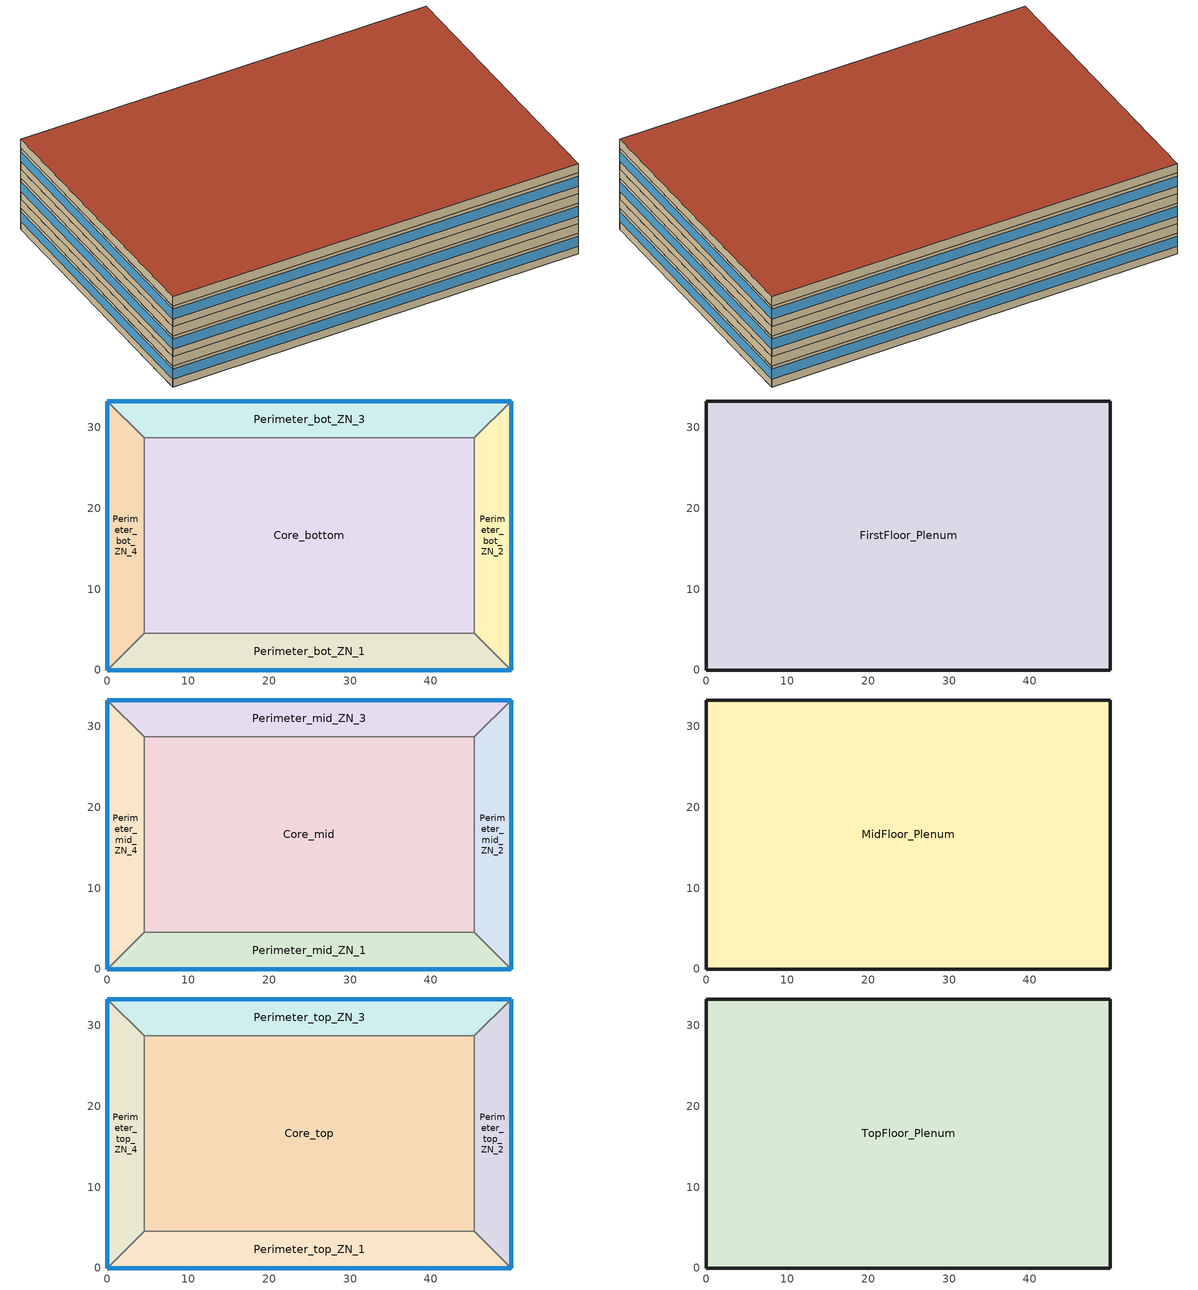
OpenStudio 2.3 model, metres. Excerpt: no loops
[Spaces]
Core_bottom
 floor ground: 45.34,28.7 45.34,4.57 4.57,4.57 4.57,28.7 z0
 wall to Perimeter_bot_ZN_1: 4.57,4.57 45.34,4.57 z0:2.74
 wall to Perimeter_bot_ZN_2: 45.34,4.57 45.34,28.7 z0:2.74
 wall to Perimeter_bot_ZN_4: 4.57,28.7 4.57,4.57 z0:2.74
 wall to Perimeter_bot_ZN_3: 45.34,28.7 4.57,28.7 z0:2.74
Perimeter_bot_ZN_2
 floor ground: 49.91,33.27 49.91,0 45.34,4.57 45.34,28.7 z0
 wall outside: 49.91,0 49.91,33.27 z0:2.74
 wall to Perimeter_bot_ZN_1: 45.34,4.57 49.91,0 z0:2.74
 wall to Perimeter_bot_ZN_3: 49.91,33.27 45.34,28.7 z0:2.74
 window: 49.91,0 49.91,33.27 z1.02:2.33
Perimeter_bot_ZN_3
 floor ground: 49.91,33.27 45.34,28.7 4.57,28.7 0,33.27 z0
 wall outside: 49.91,33.27 0,33.27 z0:2.74
 wall to Perimeter_bot_ZN_4: 0,33.27 4.57,28.7 z0:2.74
 window: 49.91,33.27 0,33.27 z1.02:2.33
Perimeter_bot_ZN_1
 floor ground: 45.34,4.57 49.91,0 0,0 4.57,4.57 z0
 wall outside: 0,0 49.91,0 z0:2.74
 wall to Perimeter_bot_ZN_4: 4.57,4.57 0,0 z0:2.74
 window: 0,0 49.91,0 z1.02:2.33
Perimeter_bot_ZN_4
 floor ground: 0,33.27 4.57,28.7 4.57,4.57 0,0 z0
 wall outside: 0,33.27 0,0 z0:2.74
 window: 0,33.27 0,0 z1.02:2.33
FirstFloor_Plenum
 floor to Perimeter_bot_ZN_3: 49.91,33.27 45.34,28.7 4.57,28.7 0,33.27 z2.74
 floor to Perimeter_bot_ZN_1: 45.34,4.57 49.91,0 0,0 4.57,4.57 z2.74
 floor to Core_bottom: 45.34,28.7 45.34,4.57 4.57,4.57 4.57,28.7 z2.74
 floor to Perimeter_bot_ZN_4: 0,33.27 4.57,28.7 4.57,4.57 0,0 z2.74
 floor to Perimeter_bot_ZN_2: 49.91,33.27 49.91,0 45.34,4.57 45.34,28.7 z2.74
 wall outside: 0,33.27 0,0 49.91,0 49.91,33.27 0,33.27 z2.74:3.96
Perimeter_mid_ZN_4
 floor to FirstFloor_Plenum: 0,33.27 4.57,28.7 4.57,4.57 0,0 z3.96
 wall outside: 0,33.27 0,0 z3.96:6.71
 wall to Perimeter_mid_ZN_3: 4.57,28.7 0,33.27 z3.96:6.71
 wall to Core_mid: 4.57,4.57 4.57,28.7 z3.96:6.71
 wall to Perimeter_mid_ZN_1: 0,0 4.57,4.57 z3.96:6.71
 window: 0,33.27 0,0 z4.98:6.29
Perimeter_mid_ZN_1
 floor to FirstFloor_Plenum: 45.34,4.57 49.91,0 0,0 4.57,4.57 z3.96
 wall outside: 0,0 49.91,0 z3.96:6.71
 wall to Core_mid: 45.34,4.57 4.57,4.57 z3.96:6.71
 wall to Perimeter_mid_ZN_2: 49.91,0 45.34,4.57 z3.96:6.71
 window: 0,0 49.91,0 z4.98:6.29
Perimeter_mid_ZN_2
 floor to FirstFloor_Plenum: 49.91,33.27 49.91,0 45.34,4.57 45.34,28.7 z3.96
 wall outside: 49.91,0 49.91,33.27 z3.96:6.71
 wall to Perimeter_mid_ZN_3: 49.91,33.27 45.34,28.7 z3.96:6.71
 wall to Core_mid: 45.34,28.7 45.34,4.57 z3.96:6.71
 window: 49.91,0 49.91,33.27 z4.98:6.29
Core_mid
 floor to FirstFloor_Plenum: 45.34,28.7 45.34,4.57 4.57,4.57 4.57,28.7 z3.96
 wall to Perimeter_mid_ZN_3: 45.34,28.7 4.57,28.7 z3.96:6.71
Perimeter_mid_ZN_3
 floor to FirstFloor_Plenum: 49.91,33.27 45.34,28.7 4.57,28.7 0,33.27 z3.96
 wall outside: 49.91,33.27 0,33.27 z3.96:6.71
 window: 49.91,33.27 0,33.27 z4.98:6.29
MidFloor_Plenum
 floor to Perimeter_mid_ZN_3: 49.91,33.27 45.34,28.7 4.57,28.7 0,33.27 z6.71
 floor to Perimeter_mid_ZN_4: 0,33.27 4.57,28.7 4.57,4.57 0,0 z6.71
 floor to Core_mid: 45.34,28.7 45.34,4.57 4.57,4.57 4.57,28.7 z6.71
 floor to Perimeter_mid_ZN_2: 49.91,33.27 49.91,0 45.34,4.57 45.34,28.7 z6.71
 floor to Perimeter_mid_ZN_1: 45.34,4.57 49.91,0 0,0 4.57,4.57 z6.71
 wall outside: 0,33.27 0,0 49.91,0 49.91,33.27 0,33.27 z6.71:7.92
Perimeter_top_ZN_3
 floor to MidFloor_Plenum: 49.91,33.27 45.34,28.7 4.57,28.7 0,33.27 z7.92
 wall outside: 49.91,33.27 0,33.27 z7.92:10.67
 wall to Perimeter_top_ZN_4: 0,33.27 4.57,28.7 z7.92:10.67
 wall to Core_top: 4.57,28.7 45.34,28.7 z7.92:10.67
 wall to Perimeter_top_ZN_2: 45.34,28.7 49.91,33.27 z7.92:10.67
 window: 49.91,33.27 0,33.27 z8.95:10.25
Perimeter_top_ZN_4
 floor to MidFloor_Plenum: 0,33.27 4.57,28.7 4.57,4.57 0,0 z7.92
 wall outside: 0,33.27 0,0 z7.92:10.67
 wall to Perimeter_top_ZN_1: 0,0 4.57,4.57 z7.92:10.67
 wall to Core_top: 4.57,4.57 4.57,28.7 z7.92:10.67
 window: 0,33.27 0,0 z8.95:10.25
Core_top
 floor to MidFloor_Plenum: 45.34,28.7 45.34,4.57 4.57,4.57 4.57,28.7 z7.92
 wall to Perimeter_top_ZN_1: 4.57,4.57 45.34,4.57 z7.92:10.67
 wall to Perimeter_top_ZN_2: 45.34,4.57 45.34,28.7 z7.92:10.67
Perimeter_top_ZN_2
 floor to MidFloor_Plenum: 49.91,33.27 49.91,0 45.34,4.57 45.34,28.7 z7.92
 wall outside: 49.91,0 49.91,33.27 z7.92:10.67
 wall to Perimeter_top_ZN_1: 45.34,4.57 49.91,0 z7.92:10.67
 window: 49.91,0 49.91,33.27 z8.95:10.25
Perimeter_top_ZN_1
 floor to MidFloor_Plenum: 45.34,4.57 49.91,0 0,0 4.57,4.57 z7.92
 wall outside: 0,0 49.91,0 z7.92:10.67
 window: 0,0 49.91,0 z8.95:10.25
TopFloor_Plenum
 floor to Perimeter_top_ZN_4: 0,33.27 4.57,28.7 4.57,4.57 0,0 z10.67
 floor to Perimeter_top_ZN_2: 49.91,33.27 49.91,0 45.34,4.57 45.34,28.7 z10.67
 floor to Core_top: 45.34,28.7 45.34,4.57 4.57,4.57 4.57,28.7 z10.67
 floor to Perimeter_top_ZN_3: 49.91,33.27 45.34,28.7 4.57,28.7 0,33.27 z10.67
 floor to Perimeter_top_ZN_1: 45.34,4.57 49.91,0 0,0 4.57,4.57 z10.67
 wall outside: 0,33.27 0,0 49.91,0 49.91,33.27 0,33.27 z10.67:11.89
 roof outside: 49.91,0 49.91,33.27 0,33.27 0,0 z11.89
[Site]
Houston Bush Intercontinental_TX_USA: Latitude {deg}=30; Longitude {deg}=-95.37; Time Zone {hr}=-6; Elevation {m}=29; Terrain=City
[Building]
90.1-2004-MediumOffice-ASHRAE 169-2006-2A created: 2017-12-29 14:58:13 -0700: North Axis {deg}=0; Default Construction Set=90.1-2004 - Office - ASHRAE 169-2006-2A; Standards Building Type=MediumOffice
[ClimateZones]
Climate Zone Institution Name 1=ASHRAE; Climate Zone Document Name 1=ANSI/ASHRAE Standard 169; Climate Zone Document Year 1=2006; Climate Zone Value 1=2A; Climate Zone Institution Name 2=CEC; Climate Zone Document Name 2=California Climate Zone Descriptions; Climate Zone Document Year 2=1995
[Site:GroundTemperature:BuildingSurface]
20.73, 20.68, 20.76, 20.84, 20.94, 23.13, 23.5, 23.58, 23.6, 21.36, 21.01, 20.81
[Site:WaterMainsTemperature]
Calculation Method=Correlation; Annual Average Outdoor Air Temperature {C}=20.3167; Maximum Difference In Monthly Average Outdoor Air Temperatures {deltaC}=17.8
[SizingPeriod:DesignDay] Barometric Pressure {Pa}=100977; Sky Clearness=0; Rain Indicator=0; Snow Indicator=0; Day of Month=21; Daylight Saving Time Indicator=0; Humidity Indicating Type=Wetbulb; Dry-Bulb Temperature Range Modifier Type=DefaultMultipliers
Name | Maximum Dry-Bulb Temperature {C} | Daily Dry-Bulb Temperature Range {deltaC} | Humidity Indicating Conditions at Maximum Dry-Bulb | Wind Speed {m/s} | Wind Direction {deg} | Month | Day Type | Solar Model Indicator | ASHRAE Taub | ASHRAE Taud
Houston Bush Intercontinental Ann Htg 99.6% Condns DB | -1.6 | 0 | -1.6 | 2.8 | 0 | 1 | WinterDesignDay | ASHRAEClearSky
Houston Bush Intercontinental Ann Clg .4% Condns DB=>MWB | 36 | 10.1 | 24.8 | 3.5 | 170 | 7 | SummerDesignDay | ASHRAETau | 0.499 | 1.97
[Material:NoMass] Thermal Absorptance=0.9; Solar Absorptance=0.7
Name | Roughness | Thermal Resistance {m2-K/W} | Visible Absorptance
CP02 CARPET PAD | VeryRough | 0.21648 | 0.8
Typical Insulation R-4.73 | Smooth | 0.833053 | 0.7
Typical Carpet Pad | Smooth | 0.21648 | 0.8
Typical Insulation R-14.76 | Smooth | 2.59864 | 0.7
Typical Insulation R-0.58 | Smooth | 0.101875 | 0.7
Typical Insulation | Smooth | 0.0282222 | 0.7
[Material]
Name | Roughness | Thickness {m} | Conductivity {W/m-K} | Density {kg/m3} | Specific Heat {J/kg-K} | Thermal Absorptance | Solar Absorptance | Visible Absorptance
100mm Normalweight concrete floor | MediumSmooth | 0.1016 | 2.31 | 2322 | 832
G01 13mm gypsum board | Smooth | 0.0127 | 0.16 | 800 | 1090 | 0.9 | 0.7 | 0.5
4 in. Normalweight Concrete Floor | MediumRough | 0.1016 | 2.31 | 2322 | 832 | 0.9 | 0.7 | 0.7
1IN Stucco | Smooth | 0.0253 | 0.6918 | 1858 | 837 | 0.9 | 0.7 | 0.92
8IN CONCRETE HW RefBldg | Rough | 0.2032 | 1.311 | 2240 | 836.8 | 0.9 | 0.7 | 0.7
1/2IN Gypsum | Smooth | 0.0127 | 0.16 | 784.9 | 830 | 0.9 | 0.4 | 0.4
Roof Membrane | VeryRough | 0.0095 | 0.16 | 1121.29 | 1460 | 0.9 | 0.77 | 0.7
Metal Roof Surface; F08 Metal surface | Smooth | 0.0008 | 45.28 | 7824 | 500 | 0.9 | 0.7 | 0.7
6 in. Normalweight Concrete Floor | MediumRough | 0.1524 | 2.31 | 2322 | 832 | 0.9 | 0.7 | 0.7
8 in. Concrete Block Basement Wall | MediumRough | 0.2032 | 1.326 | 1842 | 912 | 0.9 | 0.7 | 0.7
G05 25mm wood | MediumSmooth | 0.0254 | 0.15 | 608 | 1630 | 0.9 | 0.5 | 0.5
Std Wood 6inch | MediumSmooth | 0.15 | 0.12 | 540 | 1210 | 0.9 | 0.7 | 0.7
[Construction]
Typical Insulated Exterior Mass Floor R-7.3: Typical Insulation R-4.73, 4 in. Normalweight Concrete Floor, Typical Carpet Pad
Typical Insulated Exterior Mass Wall: 1IN Stucco, 8IN CONCRETE HW RefBldg, Typical Insulation R-14.76, 1/2IN Gypsum
Typical IEAD Roof R-15.87: Roof Membrane, Typical Insulation R-14.76, Metal Roof Surface
Typical Interior Floor: 100mm Normalweight concrete floor, CP02 CARPET PAD
Typical Interior Wall: G01 13mm gypsum board, G01 13mm gypsum board
Typical Interior Ceiling: CP02 CARPET PAD, 100mm Normalweight concrete floor
Typical Insulated Carpeted 6in Slab Floor: 6 in. Normalweight Concrete Floor, Typical Carpet Pad
Typical Insulated Basement Mass Wall: 8 in. Concrete Block Basement Wall
U 1.22 SHGC 0.25 Sgl Elec Ref Colored 6mm: ECREF-1 COLORED 6MM
Typical Insulated Metal Door R-1.43: F08 Metal surface, Typical Insulation R-0.58
Typical Overhead Door: Typical Insulation
U 1.98 SHGC 0.36 Sgl Ref-B-H Clr 6mm: REF B CLEAR HI 6MM
Typical Interior Window: Clear 3mm
Typical Interior Door; Typical Interior Partition: G05 25mm wood
InteriorFurnishings: Std Wood 6inch
[DefaultConstructionSet]
90.1-2004 - Office - ASHRAE 169-2006-2A: Default Exterior Surface Constructions=Default Surface Constructions 1; Default Interior Surface Constructions=Default Surface Constructions 2; Default Ground Contact Surface Constructions=Default Surface Constructions 3; Default Exterior SubSurface Constructions=Default Sub Surface Constructions 1; Default Interior SubSurface Constructions=Default Sub Surface Constructions 2; Interior Partition Construction=Typical Interior Partition
[DefaultSurfaceConstructions]
Name | Floor Construction | Wall Construction | Roof Ceiling Construction
Default Surface Constructions 1 | Typical Insulated Exterior Mass Floor R-7.3 | Typical Insulated Exterior Mass Wall | Typical IEAD Roof R-15.87
Default Surface Constructions 2 | Typical Interior Floor | Typical Interior Wall | Typical Interior Ceiling
Default Surface Constructions 3 | Typical Insulated Carpeted 6in Slab Floor | Typical Insulated Basement Mass Wall
[DefaultSubSurfaceConstructions]
Name | Fixed Window Construction | Operable Window Construction | Door Construction | Overhead Door Construction | Skylight Construction | Tubular Daylight Dome Construction | Tubular Daylight Diffuser Construction
Default Sub Surface Constructions 1 | U 1.22 SHGC 0.25 Sgl Elec Ref Colored 6mm | U 1.22 SHGC 0.25 Sgl Elec Ref Colored 6mm | Typical Insulated Metal Door R-1.43 | Typical Overhead Door | U 1.98 SHGC 0.36 Sgl Ref-B-H Clr 6mm | Typical Interior Window | Typical Interior Window
Default Sub Surface Constructions 2 | Typical Interior Window | Typical Interior Window | Typical Interior Door
[WindowMaterial:Glazing] Optical Data Type=SpectralAverage; Infrared Transmittance at Normal Incidence=0; Front Side Infrared Hemispherical Emissivity=0.84; Conductivity {W/m-K}=0.9; Dirt Correction Factor for Solar and Visible Transmittance=1; Solar Diffusing=No
Name | Thickness {m} | Solar Transmittance at Normal Incidence | Front Side Solar Reflectance at Normal Incidence | Back Side Solar Reflectance at Normal Incidence | Visible Transmittance at Normal Incidence | Front Side Visible Reflectance at Normal Incidence | Back Side Visible Reflectance at Normal Incidence | Back Side Infrared Hemispherical Emissivity
ECREF-1 COLORED 6MM | 0.006 | 0.099 | 0.219 | 0.219 | 0.155 | 0.073 | 0.073 | 0.84
REF B CLEAR HI 6MM | 0.006 | 0.24 | 0.16 | 0.32 | 0.3 | 0.16 | 0.29 | 0.6
Clear 3mm | 0.003 | 0.837 | 0.075 | 0.075 | 0.898 | 0.081 | 0.081 | 0.84
[Space]
Name | Space Type | Building Story | Thermal Zone | Part of Total Floor Area
Perimeter_mid_ZN_4 | Office WholeBuilding - Md Office | Building Story 2 | Perimeter_mid_ZN_4 ZN | Yes
Core_bottom | Office WholeBuilding - Md Office | Building Story 1 | Core_bottom ZN | Yes
FirstFloor_Plenum |  |  | FirstFloor_Plenum ZN | No
TopFloor_Plenum |  |  | TopFloor_Plenum ZN | No
Perimeter_top_ZN_3 | Office WholeBuilding - Md Office | Building Story 3 | Perimeter_top_ZN_3 ZN | Yes
Perimeter_bot_ZN_2 | Office WholeBuilding - Md Office | Building Story 1 | Perimeter_bot_ZN_2 ZN | Yes
MidFloor_Plenum |  |  | MidFloor_Plenum ZN | No
Perimeter_mid_ZN_1 | Office WholeBuilding - Md Office | Building Story 2 | Perimeter_mid_ZN_1 ZN | Yes
Perimeter_bot_ZN_1 | Office WholeBuilding - Md Office | Building Story 1 | Perimeter_bot_ZN_1 ZN | Yes
Perimeter_bot_ZN_3 | Office WholeBuilding - Md Office | Building Story 1 | Perimeter_bot_ZN_3 ZN | Yes
Perimeter_mid_ZN_2 | Office WholeBuilding - Md Office | Building Story 2 | Perimeter_mid_ZN_2 ZN | Yes
Perimeter_top_ZN_4 | Office WholeBuilding - Md Office | Building Story 3 | Perimeter_top_ZN_4 ZN | Yes
Perimeter_bot_ZN_4 | Office WholeBuilding - Md Office | Building Story 1 | Perimeter_bot_ZN_4 ZN | Yes
Core_top | Office WholeBuilding - Md Office | Building Story 3 | Core_top ZN | Yes
Perimeter_top_ZN_2 | Office WholeBuilding - Md Office | Building Story 3 | Perimeter_top_ZN_2 ZN | Yes
Perimeter_top_ZN_1 | Office WholeBuilding - Md Office | Building Story 3 | Perimeter_top_ZN_1 ZN | Yes
Core_mid | Office WholeBuilding - Md Office | Building Story 2 | Core_mid ZN | Yes
Perimeter_mid_ZN_3 | Office WholeBuilding - Md Office | Building Story 2 | Perimeter_mid_ZN_3 ZN | Yes
[SpaceType]
Office WholeBuilding - Md Office: Default Schedule Set=Office WholeBuilding - Md Office Schedule Set; Design Specification Outdoor Air Object=Office WholeBuilding - Md Office Ventilation; Standards Building Type=Office; Standards Space Type=WholeBuilding - Md Office
[People:Definition]
Office WholeBuilding - Md Office People Definition: Number of People Calculation Method=People/Area; People per Space Floor Area {person/m2}=0.0538196; Fraction Radiant=0.3
[People]
Office WholeBuilding - Md Office People: People Definition=Office WholeBuilding - Md Office People Definition; Space or SpaceType=Office WholeBuilding - Md Office; Work Efficiency Schedule=Work Efficiency Schedule; Clothing Insulation Schedule=Clothing Schedule; Air Velocity Schedule=Air Velocity Schedule
[Lights:Definition]
Office WholeBuilding - Md Office Lights Definition: Design Level Calculation Method=Watts/Area; Watts per Space Floor Area {W/m2}=10.7639; Fraction Radiant=0.7; Fraction Visible=0.2
[Lights]
Office WholeBuilding - Md Office Lights: Lights Definition=Office WholeBuilding - Md Office Lights Definition; Space or SpaceType=Office WholeBuilding - Md Office
[ElectricEquipment:Definition]
Name | Design Level Calculation Method | Watts per Space Floor Area {W/m2} | Fraction Radiant | Design Level {W}
Office WholeBuilding - Md Office Elec Equip Definition | Watts/Area | 8.07293 | 0.5
Elevator Lift Motor | EquipmentLevel |  |  | 16055
Elevator Fan | EquipmentLevel |  |  | 74.7252
Elevator Lights | EquipmentLevel |  |  | 88.9586
[ElectricEquipment]
Name | Electric Equipment Definition | Space or SpaceType | Schedule | Multiplier
Office WholeBuilding - Md Office Elec Equip | Office WholeBuilding - Md Office Elec Equip Definition | Office WholeBuilding - Md Office
2 Elevator Lift Motors | Elevator Lift Motor | Core_bottom | OfficeMedium BLDG_ELEVATORS | 2
2 Elevator Fans | Elevator Fan | Core_bottom | OfficeMedium ELEV_LIGHT_FAN_SCH_24_7 | 2
2 Elevator Lights | Elevator Lights | Core_bottom | OfficeMedium ELEV_LIGHT_FAN_SCH_24_7 | 2
[DesignSpecification:OutdoorAir]
Office WholeBuilding - Md Office Ventilation: Outdoor Air Method=Sum; Outdoor Air Flow per Floor Area {m3/s-m2}=0.000508
[DefaultScheduleSet]
Office WholeBuilding - Md Office Schedule Set: Number of People Schedule=OfficeMedium BLDG_OCC_SCH; People Activity Level Schedule=OfficeMedium ACTIVITY_SCH; Lighting Schedule=OfficeMedium BLDG_LIGHT_SCH_2004; Electric Equipment Schedule=OfficeMedium BLDG_EQUIP_SCH_2004; Infiltration Schedule=OfficeMedium INFIL_SCH_PNNL
[ThermostatSetpoint:DualSetpoint] Heating Setpoint Temperature Schedule=OfficeMedium HTGSETP_SCH_NO_OPTIMUM; Cooling Setpoint Temperature Schedule=OfficeMedium CLGSETP_SCH_NO_OPTIMUM
Office WholeBuilding - Md Office Thermostat 1; Office WholeBuilding - Md Office Thermostat 2; Office WholeBuilding - Md Office Thermostat 3; Office WholeBuilding - Md Office Thermostat 4; Office WholeBuilding - Md Office Thermostat 5; Office WholeBuilding - Md Office Thermostat 6; Office WholeBuilding - Md Office Thermostat 7; Office WholeBuilding - Md Office Thermostat 8; Office WholeBuilding - Md Office Thermostat 9; Office WholeBuilding - Md Office Thermostat 10; Office WholeBuilding - Md Office Thermostat 11; Office WholeBuilding - Md Office Thermostat 12; Office WholeBuilding - Md Office Thermostat 13; Office WholeBuilding - Md Office Thermostat 14; Office WholeBuilding - Md Office Thermostat 15
[SpaceInfiltration:DesignFlowRate] Design Flow Rate Calculation Method=Flow/ExteriorArea; Constant Term Coefficient=0; Temperature Term Coefficient=0; Velocity Term Coefficient=0.224; Velocity Squared Term Coefficient=0
Name | Space or SpaceType | Schedule | Flow per Exterior Surface Area {m3/s-m2}
FirstFloor_Plenum Infiltration | FirstFloor_Plenum | Always On Discrete | 0.00102523
MidFloor_Plenum Infiltration | MidFloor_Plenum | Always On Discrete | 0.00102523
Perimeter_bot_ZN_1 Infiltration | Perimeter_bot_ZN_1 | OfficeMedium INFIL_SCH_PNNL | 0.00102523
Perimeter_bot_ZN_2 Infiltration | Perimeter_bot_ZN_2 | OfficeMedium INFIL_SCH_PNNL | 0.00102523
Perimeter_bot_ZN_3 Infiltration | Perimeter_bot_ZN_3 | OfficeMedium INFIL_SCH_PNNL | 0.00102523
Perimeter_bot_ZN_4 Infiltration | Perimeter_bot_ZN_4 | OfficeMedium INFIL_SCH_PNNL | 0.00102523
Perimeter_mid_ZN_1 Infiltration | Perimeter_mid_ZN_1 | OfficeMedium INFIL_SCH_PNNL | 0.00102523
Perimeter_mid_ZN_2 Infiltration | Perimeter_mid_ZN_2 | OfficeMedium INFIL_SCH_PNNL | 0.00102523
Perimeter_mid_ZN_3 Infiltration | Perimeter_mid_ZN_3 | OfficeMedium INFIL_SCH_PNNL | 0.00102523
Perimeter_mid_ZN_4 Infiltration | Perimeter_mid_ZN_4 | OfficeMedium INFIL_SCH_PNNL | 0.00102523
Perimeter_top_ZN_1 Infiltration | Perimeter_top_ZN_1 | OfficeMedium INFIL_SCH_PNNL | 0.00102523
Perimeter_top_ZN_2 Infiltration | Perimeter_top_ZN_2 | OfficeMedium INFIL_SCH_PNNL | 0.00102523
Perimeter_top_ZN_3 Infiltration | Perimeter_top_ZN_3 | OfficeMedium INFIL_SCH_PNNL | 0.00102523
Perimeter_top_ZN_4 Infiltration | Perimeter_top_ZN_4 | OfficeMedium INFIL_SCH_PNNL | 0.00102523
TopFloor_Plenum Infiltration | TopFloor_Plenum | Always On Discrete | 0.00011159
[InternalMass:Definition]
Internal Mass Definition 1: Construction=InteriorFurnishings; Design Level Calculation Method=SurfaceArea/Area; Surface Area per Space Floor Area=2
[InternalMass] Internal Mass Definition=Internal Mass Definition 1
Name | Space or SpaceType
Perimeter_bot_ZN_1 Mass | Perimeter_bot_ZN_1
Perimeter_bot_ZN_2 Mass | Perimeter_bot_ZN_2
Perimeter_bot_ZN_3 Mass | Perimeter_bot_ZN_3
Perimeter_bot_ZN_4 Mass | Perimeter_bot_ZN_4
Core_bottom Mass | Core_bottom
Perimeter_mid_ZN_1 Mass | Perimeter_mid_ZN_1
Perimeter_mid_ZN_2 Mass | Perimeter_mid_ZN_2
Perimeter_mid_ZN_3 Mass | Perimeter_mid_ZN_3
Perimeter_mid_ZN_4 Mass | Perimeter_mid_ZN_4
Core_mid Mass | Core_mid
Perimeter_top_ZN_1 Mass | Perimeter_top_ZN_1
Perimeter_top_ZN_2 Mass | Perimeter_top_ZN_2
Perimeter_top_ZN_3 Mass | Perimeter_top_ZN_3
Perimeter_top_ZN_4 Mass | Perimeter_top_ZN_4
Core_top Mass | Core_top
[ThermalZone] Use Ideal Air Loads=No
Name | Thermostat
Core_mid ZN | Office WholeBuilding - Md Office Thermostat 1
Perimeter_top_ZN_2 ZN | Office WholeBuilding - Md Office Thermostat 2
Perimeter_bot_ZN_4 ZN | Office WholeBuilding - Md Office Thermostat 3
Perimeter_top_ZN_4 ZN | Office WholeBuilding - Md Office Thermostat 4
Perimeter_mid_ZN_3 ZN | Office WholeBuilding - Md Office Thermostat 5
Core_top ZN | Office WholeBuilding - Md Office Thermostat 6
Perimeter_mid_ZN_2 ZN | Office WholeBuilding - Md Office Thermostat 7
TopFloor_Plenum ZN; FirstFloor_Plenum ZN; MidFloor_Plenum ZN
Perimeter_bot_ZN_3 ZN | Office WholeBuilding - Md Office Thermostat 8
Perimeter_mid_ZN_4 ZN | Office WholeBuilding - Md Office Thermostat 9
Perimeter_bot_ZN_2 ZN | Office WholeBuilding - Md Office Thermostat 10
Perimeter_top_ZN_3 ZN | Office WholeBuilding - Md Office Thermostat 11
Perimeter_top_ZN_1 ZN | Office WholeBuilding - Md Office Thermostat 12
Core_bottom ZN | Office WholeBuilding - Md Office Thermostat 13
Perimeter_bot_ZN_1 ZN | Office WholeBuilding - Md Office Thermostat 14
Perimeter_mid_ZN_1 ZN | Office WholeBuilding - Md Office Thermostat 15
[Sizing:Zone] Zone Cooling Design Supply Air Temperature Input Method=SupplyAirTemperature; Zone Cooling Design Supply Air Temperature {C}=14; Zone Cooling Design Supply Air Temperature Difference {deltaC}=11.11; Zone Heating Design Supply Air Temperature Input Method=SupplyAirTemperature; Zone Heating Design Supply Air Temperature {C}=40; Zone Heating Design Supply Air Temperature Difference {deltaC}=11.11; Zone Cooling Design Supply Air Humidity Ratio {kg-H2O/kg-air}=0.0085; Zone Heating Design Supply Air Humidity Ratio {kg-H2O/kg-air}=0.008; Cooling Design Air Flow Method=DesignDay; Heating Design Air Flow Method=DesignDay; Account for Dedicated Outdoor Air System=No; Dedicated Outdoor Air System Control Strategy=NeutralSupplyAir; Dedicated Outdoor Air Low Setpoint Temperature for Design {C}=autosize; Dedicated Outdoor Air High Setpoint Temperature for Design {C}=autosize
TopFloor_Plenum ZN; FirstFloor_Plenum ZN; MidFloor_Plenum ZN
[AirLoopHVAC:ReturnPlenum]
Name | ThermalZone
Air Loop HVAC Return Plenum 1 | FirstFloor_Plenum ZN
Air Loop HVAC Return Plenum 2 | MidFloor_Plenum ZN
Air Loop HVAC Return Plenum 3 | TopFloor_Plenum ZN
[Exterior:Lights:Definition]
NonDimming Exterior Lights Def: Design Level {W}=14385
[Exterior:Lights]
NonDimming Exterior Lights Def: Exterior Lights Definition=NonDimming Exterior Lights Def; Schedule=OfficeMedium Exterior_Lgt_ALWAYS_ON; Control Option=AstronomicalClock
[BuildingStory]
Name | Nominal Z Coordinate {m}
Building Story 1 | 0
Building Story 2 | 3.9624
Building Story 3 | 7.9248
[Schedule:Ruleset]
Name | Default Day Schedule | Summer Design Day Schedule | Winter Design Day Schedule
Clothing Schedule | Clothing Schedule Default Winter Clothes
Air Velocity Schedule | Air Velocity Schedule Default
Work Efficiency Schedule | Work Efficiency Schedule Default
OfficeMedium BLDG_OCC_SCH | OfficeMedium BLDG_OCC_SCH Default | OfficeMedium BLDG_OCC_SCH Summer Design Day | OfficeMedium BLDG_OCC_SCH Winter Design Day
OfficeMedium ACTIVITY_SCH | OfficeMedium ACTIVITY_SCH Default | OfficeMedium ACTIVITY_SCH Summer Design Day | OfficeMedium ACTIVITY_SCH Winter Design Day
OfficeMedium BLDG_LIGHT_SCH_2004 | Schedule Day 5 | OfficeMedium BLDG_LIGHT_SCH_2004 Summer Design Day | OfficeMedium BLDG_LIGHT_SCH_2004 Winter Design Day
OfficeMedium BLDG_EQUIP_SCH_2004 | Schedule Day 8 | OfficeMedium BLDG_EQUIP_SCH_2004 Summer Design Day | OfficeMedium BLDG_EQUIP_SCH_2004 Winter Design Day
OfficeMedium INFIL_SCH_PNNL | OfficeMedium INFIL_SCH_PNNL Default | OfficeMedium INFIL_SCH_PNNL Summer Design Day | OfficeMedium INFIL_SCH_PNNL Winter Design Day
OfficeMedium HTGSETP_SCH_NO_OPTIMUM | OfficeMedium HTGSETP_SCH_NO_OPTIMUM Default | OfficeMedium HTGSETP_SCH_NO_OPTIMUM Summer Design Day | OfficeMedium HTGSETP_SCH_NO_OPTIMUM Winter Design Day
OfficeMedium CLGSETP_SCH_NO_OPTIMUM | OfficeMedium CLGSETP_SCH_NO_OPTIMUM Default | OfficeMedium CLGSETP_SCH_NO_OPTIMUM Summer Design Day | OfficeMedium CLGSETP_SCH_NO_OPTIMUM Winter Design Day
OfficeMedium BLDG_ELEVATORS | Schedule Day 21 | OfficeMedium BLDG_ELEVATORS Summer Design Day | OfficeMedium BLDG_ELEVATORS Winter Design Day
OfficeMedium ELEV_LIGHT_FAN_SCH_24_7 | OfficeMedium ELEV_LIGHT_FAN_SCH_24_7 Default | OfficeMedium ELEV_LIGHT_FAN_SCH_24_7 Summer Design Day | OfficeMedium ELEV_LIGHT_FAN_SCH_24_7 Winter Design Day
OfficeMedium Exterior_Lgt_ALWAYS_ON | OfficeMedium Exterior_Lgt_ALWAYS_ON Default | OfficeMedium Exterior_Lgt_ALWAYS_ON Summer Design Day | OfficeMedium Exterior_Lgt_ALWAYS_ON Winter Design Day
[Schedule:Day]
Clothing Schedule Default Winter Clothes; OfficeMedium BLDG_LIGHT_SCH_2004 Summer Design Day; OfficeMedium BLDG_EQUIP_SCH_2004 Summer Design Day; OfficeMedium INFIL_SCH_PNNL Default; OfficeMedium ELEV_LIGHT_FAN_SCH_24_7 Default; OfficeMedium ELEV_LIGHT_FAN_SCH_24_7 Winter Design Day; OfficeMedium ELEV_LIGHT_FAN_SCH_24_7 Summer Design Day; OfficeMedium Exterior_Lgt_ALWAYS_ON Default; OfficeMedium Exterior_Lgt_ALWAYS_ON Winter Design Day; OfficeMedium Exterior_Lgt_ALWAYS_ON Summer Design Day: 24, 0, 1
Clothing Schedule Summer Clothes: 24, 0, 0.5
Air Velocity Schedule Default: 24, 0, 0.2
Work Efficiency Schedule Default; OfficeMedium BLDG_OCC_SCH Winter Design Day; Schedule Day 5; OfficeMedium BLDG_LIGHT_SCH_2004 Winter Design Day; Schedule Day 8; OfficeMedium BLDG_EQUIP_SCH_2004 Winter Design Day; Schedule Day 21; OfficeMedium BLDG_ELEVATORS Winter Design Day; OfficeMedium BLDG_ELEVATORS Sun|WntrDsn Day: 24, 0, 0
OfficeMedium BLDG_OCC_SCH Default: 6, 0, 0, 18, 0, 0.05, 24, 0, 0
OfficeMedium BLDG_OCC_SCH Sat Day: 6, 0, 0, 8, 0, 0.1, 12, 0, 0.3, 17, 0, 0.1, 19, 0, 0.05, 24, 0, 0
OfficeMedium BLDG_OCC_SCH Summer Design Day: 6, 0, 0, 22, 0, 1, 24, 0, 0.05
OfficeMedium BLDG_OCC_SCH Wkdy Day: 6, 0, 0, 7, 0, 0.1, 8, 0, 0.2, 12, 0, 0.95, 13, 0, 0.5, 17, 0, 0.95, 18, 0, 0.3, 22, 0, 0.1, 24, 0, 0.05
OfficeMedium ACTIVITY_SCH Default; OfficeMedium ACTIVITY_SCH Winter Design Day; OfficeMedium ACTIVITY_SCH Summer Design Day: 24, 0, 120
OfficeMedium BLDG_LIGHT_SCH_2004 Sat Day: 6, 0, 0.05, 8, 0, 0.1, 12, 0, 0.3, 17, 0, 0.15, 24, 0, 0.05
OfficeMedium BLDG_LIGHT_SCH_2004 Sun Day: 24, 0, 0.05
OfficeMedium BLDG_LIGHT_SCH_2004 Wkdy Day: 5, 0, 0.05, 6, 0, 0.1, 7, 0, 0.3, 17, 0, 0.9, 18, 0, 0.5, 20, 0, 0.3, 22, 0, 0.2, 23, 0, 0.1, 24, 0, 0.05
OfficeMedium BLDG_EQUIP_SCH_2004 Sat Day: 6, 0, 0.3, 8, 0, 0.4, 12, 0, 0.5, 17, 0, 0.35, 24, 0, 0.3
OfficeMedium BLDG_EQUIP_SCH_2004 Sun Day: 24, 0, 0.3
OfficeMedium BLDG_EQUIP_SCH_2004 Wkdy Day: 8, 0, 0.4, 12, 0, 0.9, 13, 0, 0.8, 17, 0, 0.9, 18, 0, 0.5, 24, 0, 0.4
OfficeMedium INFIL_SCH_PNNL Summer Design Day; OfficeMedium INFIL_SCH_PNNL SmrDsn|Wkdy Day: 6, 0, 1, 22, 0, 0.25, 24, 0, 1
OfficeMedium INFIL_SCH_PNNL Winter Design Day; OfficeMedium INFIL_SCH_PNNL WntrDsn|Sat Day: 6, 0, 1, 18, 0, 0.25, 24, 0, 1
OfficeMedium HTGSETP_SCH_NO_OPTIMUM Default; OfficeMedium HTGSETP_SCH_NO_OPTIMUM Summer Design Day: 24, 0, 15.6
OfficeMedium HTGSETP_SCH_NO_OPTIMUM Sat Day: 5, 0, 15.6, 17, 0, 21, 24, 0, 15.6
OfficeMedium HTGSETP_SCH_NO_OPTIMUM Wkdy Day: 5, 0, 15.6, 22, 0, 21, 24, 0, 15.6
OfficeMedium HTGSETP_SCH_NO_OPTIMUM Winter Design Day: 5, 0, 15.6, 6, 0, 17.6, 7, 0, 19.6, 22, 0, 21, 24, 0, 15.6
OfficeMedium CLGSETP_SCH_NO_OPTIMUM Default; OfficeMedium CLGSETP_SCH_NO_OPTIMUM Winter Design Day: 24, 0, 26.7
OfficeMedium CLGSETP_SCH_NO_OPTIMUM Sat Day: 5, 0, 26.7, 17, 0, 24, 24, 0, 26.7
OfficeMedium CLGSETP_SCH_NO_OPTIMUM Summer Design Day: 5, 0, 26.7, 6, 0, 25.7, 7, 0, 25, 22, 0, 24, 24, 0, 26.7
OfficeMedium CLGSETP_SCH_NO_OPTIMUM Wkdy Day: 5, 0, 26.7, 22, 0, 24, 24, 0, 26.7
OfficeMedium BLDG_ELEVATORS Sat Day: 7, 0, 0, 8, 0, 0.16, 9, 0, 0.14, 10, 0, 0.21, 11, 0, 0.18, 12, 0, 0.25, 13, 0, 0.21, 14, 0, 0.13, 15, 0, 0.08, 16, 0, 0.04, 17, 0, 0.05, 18, 0, 0.06, 24, 0, 0
OfficeMedium BLDG_ELEVATORS Summer Design Day: 24, 0, 0.69
OfficeMedium BLDG_ELEVATORS Wkdy Day: 7, 0, 0, 8, 0, 0.35, 9, 0, 0.69, 10, 0, 0.43, 11, 0, 0.37, 12, 0, 0.43, 13, 0, 0.58, 14, 0, 0.48, 16, 0, 0.37, 17, 0, 0.46, 18, 0, 0.62, 19, 0, 0.12, 21, 0, 0.04, 24, 0, 0
[Schedule:Rule] Date Specification Type=DateRange; Start Day=1
Name | Schedule Ruleset | Rule Order | Day Schedule | Start Month | End Month | End Day | Apply Saturday | Apply Monday | Apply Tuesday | Apply Wednesday | Apply Thursday | Apply Friday | Apply Sunday
Schedule Rule 1 | Clothing Schedule | 0 | Clothing Schedule Summer Clothes | 5 | 9 | 30
Schedule Rule 2 | OfficeMedium BLDG_OCC_SCH | 1 | OfficeMedium BLDG_OCC_SCH Sat Day | 1 | 12 | 31 | Yes
Schedule Rule 3 | OfficeMedium BLDG_OCC_SCH | 0 | OfficeMedium BLDG_OCC_SCH Wkdy Day | 1 | 12 | 31 |  | Yes | Yes | Yes | Yes | Yes
Schedule Rule 4 | OfficeMedium BLDG_LIGHT_SCH_2004 | 2 | OfficeMedium BLDG_LIGHT_SCH_2004 Sat Day | 1 | 12 | 31 | Yes
Schedule Rule 5 | OfficeMedium BLDG_LIGHT_SCH_2004 | 1 | OfficeMedium BLDG_LIGHT_SCH_2004 Sun Day | 1 | 12 | 31 |  |  |  |  |  |  | Yes
Schedule Rule 6 | OfficeMedium BLDG_LIGHT_SCH_2004 | 0 | OfficeMedium BLDG_LIGHT_SCH_2004 Wkdy Day | 1 | 12 | 31 |  | Yes | Yes | Yes | Yes | Yes
Schedule Rule 7 | OfficeMedium BLDG_EQUIP_SCH_2004 | 2 | OfficeMedium BLDG_EQUIP_SCH_2004 Sat Day | 1 | 12 | 31 | Yes
Schedule Rule 8 | OfficeMedium BLDG_EQUIP_SCH_2004 | 1 | OfficeMedium BLDG_EQUIP_SCH_2004 Sun Day | 1 | 12 | 31 |  |  |  |  |  |  | Yes
Schedule Rule 9 | OfficeMedium BLDG_EQUIP_SCH_2004 | 0 | OfficeMedium BLDG_EQUIP_SCH_2004 Wkdy Day | 1 | 12 | 31 |  | Yes | Yes | Yes | Yes | Yes
Schedule Rule 10 | OfficeMedium INFIL_SCH_PNNL | 1 | OfficeMedium INFIL_SCH_PNNL SmrDsn|Wkdy Day | 1 | 12 | 31 |  | Yes | Yes | Yes | Yes | Yes
Schedule Rule 11 | OfficeMedium INFIL_SCH_PNNL | 0 | OfficeMedium INFIL_SCH_PNNL WntrDsn|Sat Day | 1 | 12 | 31 | Yes
Schedule Rule 12 | OfficeMedium HTGSETP_SCH_NO_OPTIMUM | 1 | OfficeMedium HTGSETP_SCH_NO_OPTIMUM Sat Day | 1 | 12 | 31 | Yes
Schedule Rule 13 | OfficeMedium HTGSETP_SCH_NO_OPTIMUM | 0 | OfficeMedium HTGSETP_SCH_NO_OPTIMUM Wkdy Day | 1 | 12 | 31 |  | Yes | Yes | Yes | Yes | Yes
Schedule Rule 14 | OfficeMedium CLGSETP_SCH_NO_OPTIMUM | 1 | OfficeMedium CLGSETP_SCH_NO_OPTIMUM Sat Day | 1 | 12 | 31 | Yes
Schedule Rule 15 | OfficeMedium CLGSETP_SCH_NO_OPTIMUM | 0 | OfficeMedium CLGSETP_SCH_NO_OPTIMUM Wkdy Day | 1 | 12 | 31 |  | Yes | Yes | Yes | Yes | Yes
Schedule Rule 20 | OfficeMedium BLDG_ELEVATORS | 2 | OfficeMedium BLDG_ELEVATORS Sat Day | 1 | 12 | 31 | Yes
Schedule Rule 21 | OfficeMedium BLDG_ELEVATORS | 1 | OfficeMedium BLDG_ELEVATORS Sun|WntrDsn Day | 1 | 12 | 31 |  |  |  |  |  |  | Yes
Schedule Rule 22 | OfficeMedium BLDG_ELEVATORS | 0 | OfficeMedium BLDG_ELEVATORS Wkdy Day | 1 | 12 | 31 |  | Yes | Yes | Yes | Yes | Yes
[Schedule:Constant]
Always On Discrete: Value=1
